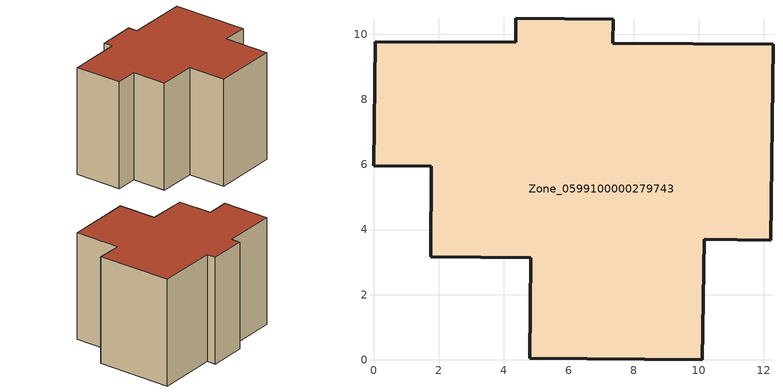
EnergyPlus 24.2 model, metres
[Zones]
Zone_0599100000279743
 floor ground (C_G): 7.36,9.73 12.28,9.69 12.21,3.67 10.16,3.7 10.1,0 4.8,0.05 4.84,3.13 1.76,3.16 1.78,5.94 0,5.96 0.05,9.78 4.37,9.75 4.38,10.49 7.37,10.47 z0
 wall outside (C_F): 4.37,9.75 0.05,9.78 0,5.96 1.78,5.94 1.76,3.16 4.84,3.13 4.8,0.05 10.1,0 10.16,3.7 12.21,3.67 12.28,9.69 7.36,9.73 7.37,10.47 4.38,10.49 4.37,9.75 z0:8.72
 roof outside (C_R): 7.37,10.47 4.38,10.49 4.37,9.75 0.05,9.78 0,5.96 1.78,5.94 1.76,3.16 4.84,3.13 4.8,0.05 10.1,0 10.16,3.7 12.21,3.67 12.28,9.69 7.36,9.73 z8.72
[BUILDING]
Pand.0599100000279743: North Axis=0; Terrain=City; Loads Convergence Tolerance Value=0.04; Temperature Convergence Tolerance Value=0.4; Solar Distribution=FullExterior; Maximum Number of Warmup Days=25; Minimum Number of Warmup Days=1
[Site:Location]
Rotterdam.The.Hague.AP_ZH_NLD Design_Conditions: Latitude=51.96; Longitude=4.45; Time Zone=1; Elevation=-4.5
[SITE:GROUNDTEMPERATURE:BUILDINGSURFACE]
18, 18, 18, 18, 18, 18, 18, 18, 18, 18, 18, 18
[MATERIAL] Thermal Absorptance=0.9; Solar Absorptance=0.7; Visible Absorptance=0.7
Name | Roughness | Thickness | Conductivity | Density | Specific Heat
G.TC.1946 | MediumSmooth | 0.15 | 1 | 540 | 1210
F.TC.1946 | Rough | 0.3 | 0.857143 | 1920 | 840
R.TC.1946 | MediumRough | 0.2 | 0.909091 | 1500 | 1000
[CONSTRUCTION]
C_G: G.TC.1946
C_F: F.TC.1946
C_R: R.TC.1946
[ZONE]
Zone_0599100000279743: Type=1; Multiplier=1; Ceiling Height=Autocalculate; Volume=Autocalculate; Floor Area=autocalculate; Part of Total Floor Area=Yes
[ZONEINFILTRATION:DESIGNFLOWRATE]
Infil_Zone_0599100000279743: Zone or ZoneList or Space or SpaceList=Zone_0599100000279743; Schedule=AlwaysOn; Design Flow Rate Calculation Method=Flow/Area; Flow Rate per Floor Area=0.003; Constant Term Coefficient=1; Temperature Term Coefficient=0; Velocity Term Coefficient=0; Velocity Squared Term Coefficient=0
[HVACTEMPLATE:ZONE:IDEALLOADSAIRSYSTEM]
Zone_0599100000279743: Maximum Heating Supply Air Temperature=50; Minimum Cooling Supply Air Temperature=13; Maximum Heating Supply Air Humidity Ratio=0.0156; Minimum Cooling Supply Air Humidity Ratio=0.0077; Heating Limit=NoLimit; Cooling Limit=NoLimit; Dehumidification Control Type=ConstantSensibleHeatRatio; Cooling Sensible Heat Ratio=0.7; Dehumidification Setpoint=60; Humidification Control Type=None; Humidification Setpoint=30; Outdoor Air Method=None; Outdoor Air Flow Rate per Person=0.00944; Outdoor Air Flow Rate per Zone Floor Area=0; Outdoor Air Flow Rate per Zone=0; Demand Controlled Ventilation Type=None; Outdoor Air Economizer Type=NoEconomizer; Heat Recovery Type=None; Sensible Heat Recovery Effectiveness=0.7; Latent Heat Recovery Effectiveness=0.65
[ZONECONTROL:THERMOSTAT]
ThermostatControl_Zone_0599100000279743: Zone or ZoneList=Zone_0599100000279743; Control Type Schedule=DualSetpointControlType; Control 1=Thermostat_Zone_0599100000279743; Temperature Difference Between Cutout And Setpoint=0
[THERMOSTATSETPOINT:DUALSETPOINT]
Thermostat_Zone_0599100000279743: Heating Setpoint Temperature Schedule=HeatingSetpoint_Zone_0599100000279743; Cooling Setpoint Temperature Schedule=CoolingSetpoint_Zone_0599100000279743
[SCHEDULE:COMPACT]
HeatingSetpoint_Zone_0599100000279743: Through: 12/31, For: AllDays, Until: 24:00, 21
CoolingSetpoint_Zone_0599100000279743: Through: 12/31, For: AllDays, Until: 24:00, 24
DualSetpointControlType: Through: 12/31, For: AllDays, Until: 24:00, 4
AlwaysOn: Through: 12/31, For: AllDays, Until: 24:00, 1
